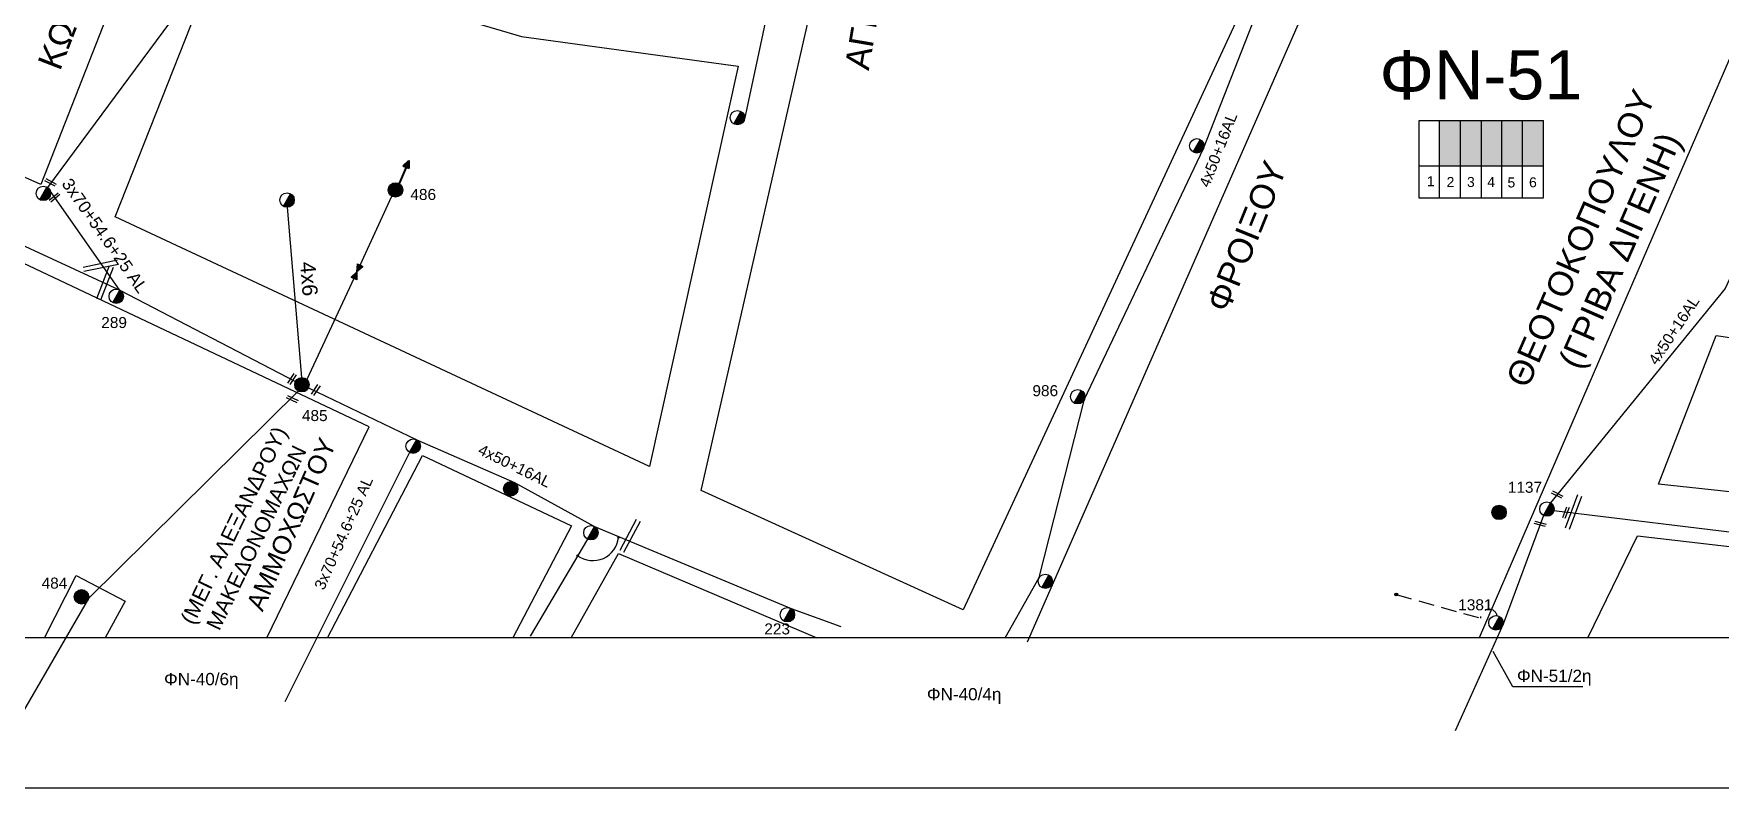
# Model space of a CAD drawing. Header units: millimetres. Extents: x 1421 to 7149, y 883 to 1925.
# Drawn here: x 5916.5 to 6191.9, y 887.4 to 1010.6 of the extents above; entities that cross this region are included whole.
import ezdxf
from ezdxf.enums import TextEntityAlignment as Align

# ---------------------------------------------------------------- set-up
doc = ezdxf.new("R2010")
doc.units = ezdxf.units.MM
doc.linetypes.add('DASHED', pattern=[19.05, 12.7, -6.35])
for name, color, linetype in [('4x6', 7, 'SYN_LINE'), ('Pillar OTE', 7, 'Continuous'), ('Άγνωστα', 7, 'Continuous'), ('Γυμνά εναέρια ΧΤ (3Φ)   4x16AL', 7, 'Continuous'), ('Γυμνά εναέρια ΧΤ και ΦΟΠ (3Φ)   4x50+16AL', 7, 'Continuous'), ('Επίτονοι', 7, 'Continuous'), ('Καλώδια ΧΤ   3x150+50CU', 7, 'DASHED'), ('Καλώδια ΧΤ   3x150AL+50CU', 7, 'DASHED'), ('Μηχανική τομή', 7, 'Continuous'), ('Στύλος Ξύλινος', 7, 'Continuous'), ('Στύλος Ξύλινος @ 1', 7, 'Continuous'), ('Στύλος ΦΜ', 7, 'Continuous'), ('Στύλος ΦΜ @ 1', 7, 'Continuous'), ('Συνδέσεις', 7, 'Continuous'), ('Συνεστραμμένα ΧΤ   3x70+54.6+25 AL', 7, 'SYN_LINE'), ('Τομή', 7, 'Continuous'), ('Υπόβαθρο ΔΕΗ', 7, 'Continuous')]:
    doc.layers.add(name, color=color, linetype=linetype)
doc.styles.add('arial', font='ARIAL.TTF')
doc.styles.get("Standard").update_dxf_attribs({"font": 'ARIAL.TTF'})
doc.linetypes.add('SYN_LINE', pattern='A,0.5,-0.0001,["/\\/\\/\\/",Standard,S=0.1,R=0,X=0,Y=-0.05],-0.25', length=0.7501)

# ---------------------------------------------------------------- blocks, each defined once
blk = doc.blocks.new('ΥΠΑΡΧΩΝ ΤΣΙΜΕΝΤΕΝΙΟΣ ΣΤΥΛΟΣ')
at = {"layer": 'Στύλος ΦΜ'}
blk.add_hatch(color=256, dxfattribs=at).paths.add_polyline_path([(-1.29, -2.28, 0.574793), (2.62, 0, 0.268822), (1.3, 2.27)])
blk.add_line((-1.29, -2.28), (1.3, 2.27), dxfattribs=at)
blk.add_circle((0, 0), 2.62, dxfattribs=at)
at = {"layer": 'Στύλος ΦΜ', "flags": 4}
for tag, p in [('ΤΥΠΟΣ', (-4.91, 3.03)), ('ΑΡΙΘΜΟΣ', (-4.68, 8.05))]:
    blk.add_attdef(tag, p, '', height=4, dxfattribs=at)
blk = doc.blocks.new('ΥΠΑΡΧΩΝ ΞΥΛΙΝΟΣ ΣΤΥΛΟΣ')
at = {"layer": 'Στύλος Ξύλινος'}
h = blk.add_hatch(color=256, dxfattribs=at)
h.paths.add_polyline_path([(-2.62, 0, 0.270008), (-1.29, -2.28), (1.3, 2.27, 0.576266)])
h.paths.add_polyline_path([(-1.29, -2.28, 0.574793), (2.62, 0, 0.268822), (1.3, 2.27)])
blk.add_line((-1.29, -2.28), (1.3, 2.27), dxfattribs=at)
blk.add_circle((0, 0), 2.62, dxfattribs=at)
at = {"layer": 'Στύλος Ξύλινος', "flags": 4}
for tag, p in [('ΑΡΙΘΜΟΣ', (-4.91, 8.6)), ('ΤΥΠΟΣ', (-4.85, 3.39))]:
    blk.add_attdef(tag, p, '', height=4, dxfattribs=at)
blk = doc.blocks.new('_ΣΥΝΔΕΣΗ')
at = {"layer": 'Συνδέσεις', "linetype": 'SYN_LINE', "ltscale": 40}
blk.add_hatch(color=256, dxfattribs=at).paths.add_polyline_path([(0.5, -0.01, 1), (-0.5, -0.01, 1)])
at = {"layer": 'Συνδέσεις'}
blk.add_circle((0, -0.01), 0.5, dxfattribs=at)
blk = doc.blocks.new('ΜΗΧΑΝΙΚΗ ΤΟΜΗ')
at = {"layer": 'Μηχανική τομή', "ltscale": 40}
for p, q in [((-3.7, 1.2), (3.9, 1.2)), ((3.9, -0.4), (-3.7, -0.4))]:
    blk.add_line(p, q, dxfattribs=at)
blk = doc.blocks.new('ΤΟΜΗ')
at = {"layer": 'Τομή', "ltscale": 40}
for p, q in [((10.9, 0.2), (-12.1, 0.2)), ((10.9, -2.6), (-12.1, -2.6))]:
    blk.add_line(p, q, dxfattribs=at)
blk = doc.blocks.new('ΕΠΙΤΟΝΟΣ')
at = {"layer": 'Επίτονοι', "lineweight": 40, "ltscale": 40}
blk.add_hatch(color=256, dxfattribs=at).paths.add_polyline_path([(-1.13, 6.47), (0, 9.1), (1.13, 6.47)])
for p, q in [((-1.13, 6.47), (0, 9.1)), ((1.13, 6.47), (-1.13, 6.47)), ((-1.13, 6.47), (0, 6.47)), ((0, 9.1), (1.13, 6.47)), ((0, 6.47), (0, 0))]:
    blk.add_line(p, q, dxfattribs=at)

msp = doc.modelspace()

# ---------------------------------------------------------------- hatches: boundary and pattern name
at = {"layer": 'Επίτονοι', "lineweight": -3, "ltscale": 40}
for points in [[(5970.26, 972.56), (5969.27, 971.73), (5969.36, 973.02)], [(5968.34, 970.84), (5969.27, 971.73), (5969.28, 970.44)]]:
    msp.add_hatch(color=256, dxfattribs=at).paths.add_polyline_path(points)
at = {"layer": 'Καλώδια ΧΤ   3x150+50CU', "linetype": 'DASHED', "lineweight": -3, "ltscale": 0.2}
h = msp.add_hatch(color=5, dxfattribs=at)
h.dxf.hatch_style = 1
h.paths.add_polyline_path([(6149.52, 996.42), (6146.1, 996.42), (6146.1, 989.06), (6149.52, 989.06)])
h = msp.add_hatch(color=2, dxfattribs=at)
h.dxf.hatch_style = 1
h.paths.add_polyline_path([(6156.36, 996.43), (6152.96, 996.43), (6152.96, 989.05), (6156.36, 989.05)])
at = {"layer": 'Καλώδια ΧΤ   3x150AL+50CU', "linetype": 'DASHED', "lineweight": -3, "ltscale": 0.2}
h = msp.add_hatch(color=6, dxfattribs=at)
h.dxf.hatch_style = 1
h.paths.add_polyline_path([(6152.96, 996.42), (6149.52, 996.42), (6149.52, 989.06), (6152.96, 989.05)])
h = msp.add_hatch(color=30, dxfattribs=at)
h.dxf.hatch_style = 1
h.paths.add_polyline_path([(6159.66, 996.42), (6156.26, 996.42), (6156.26, 989.05), (6159.66, 989.04)])
h = msp.add_hatch(color=85, dxfattribs=at)
h.dxf.hatch_style = 1
h.paths.add_polyline_path([(6163.04, 996.42), (6159.65, 996.42), (6159.64, 989.05), (6163.04, 989.04)])

# ---------------------------------------------------------------- linework, layer by layer
at = {"lineweight": -3, "ltscale": 0.1}
for points in [[(4932.72, 1917.4), (7149.36, 1917.4), (7149.36, 887.4), (4932.72, 887.4)], [(5038.25, 1899.55), (6989.1, 1899.55), (6989.1, 911.99), (5038.25, 911.99)]]:
    msp.add_lwpolyline(points, close=True, dxfattribs=at)
at = {"layer": '4x6', "color": 27, "lineweight": -3, "ltscale": 20}
msp.add_lwpolyline([(5960.29, 954.47), (5957.98, 982.28)], dxfattribs=at)
at = {"layer": 'Pillar OTE', "lineweight": -3, "ltscale": 40}
for points in [[(6142.75, 983.78), (6142.75, 996.42), (6163.04, 996.42)], [(6146.08, 983.78), (6146.08, 996.42)], [(6149.52, 983.78), (6149.52, 996.42)], [(6152.96, 983.77), (6152.96, 996.42)], [(6156.26, 983.77), (6156.26, 996.42)], [(6159.64, 983.77), (6159.65, 996.42)], [(6163.04, 983.88), (6163.04, 996.42)], [(6142.75, 989.06), (6163.04, 989.04)], [(6163.04, 983.75), (6163.04, 983.75), (6142.75, 983.78)]]:
    msp.add_lwpolyline(points, dxfattribs=at)
at = {"layer": 'Άγνωστα', "lineweight": -3, "ltscale": 0.1}
for p, q in [((6158.03, 903.98), (6154.84, 909.73)), ((6169.51, 903.98), (6158.03, 903.98))]:
    msp.add_line(p, q, dxfattribs=at)
at = {"layer": 'Άγνωστα', "color": 5, "linetype": 'DASHED', "lineweight": -3, "ltscale": 0.2}
msp.add_lwpolyline([(6139.02, 919.04), (6152.78, 915.17, -0.907423), (6155.5, 915.58)], format="xyb", dxfattribs=at)
at = {"layer": 'Γυμνά εναέρια ΧΤ (3Φ)   4x16AL', "color": 5, "linetype": 'SYN_LINE', "lineweight": -3, "ltscale": 20}
msp.add_lwpolyline([(6006.92, 928.1), (5997.57, 912.21)], dxfattribs=at)
at = {"layer": 'Γυμνά εναέρια ΧΤ και ΦΟΠ (3Φ)   4x50+16AL', "color": 27, "lineweight": -3, "ltscale": 0.2}
msp.add_line((6221.48, 925.77), (6164.76, 932.7), dxfattribs=at)
at = {"layer": 'Γυμνά εναέρια ΧΤ και ΦΟΠ (3Φ)   4x50+16AL', "color": 5, "lineweight": -3, "ltscale": 0.2}
for points in [[(6075.14, 911.99), (6080.7, 921.79), (6088.1, 950.91), (6107.55, 991.89), (6122.84, 1030.89), (6124.61, 1038.82)], [(6200.79, 986.44), (6192.72, 969.01), (6164.21, 934.01)], [(6163.04, 931.96), (6156.45, 914.2), (6148.62, 896.8)], [(6008.09, 930.15), (6040.18, 916.76), (6048.32, 913.83)]]:
    msp.add_lwpolyline(points, dxfattribs=at)
at = {"layer": 'Γυμνά εναέρια ΧΤ και ΦΟΠ (3Φ)   4x50+16AL', "color": 85, "lineweight": -3, "ltscale": 0.2}
msp.add_lwpolyline([(5858.01, 1001.03), (5890.99, 987.02), (5930.49, 968.8)], dxfattribs=at)
at = {"layer": 'Γυμνά εναέρια ΧΤ και ΦΟΠ (3Φ)   4x50+16AL', "color": 27, "lineweight": -3, "ltscale": 0.2}
for points in [[(5930.59, 968.74), (5959.27, 953.84)], [(5959.74, 952.27), (5925.47, 918.4), (5910.55, 892.71)], [(5961.38, 952.79), (5979.06, 944.29), (5995, 937.31), (6008.09, 930.15)]]:
    msp.add_lwpolyline(points, dxfattribs=at)
at = {"layer": 'Επίτονοι', "lineweight": -3, "ltscale": 40}
for p, q in [((5969.81, 972.79), (5975.01, 984.08)), ((5969.27, 971.73), (5969.36, 973.02)), ((5970.26, 972.56), (5969.27, 971.73)), ((5969.36, 973.02), (5970.26, 972.56)), ((5970.26, 972.56), (5969.81, 972.79)), ((5968.81, 970.64), (5961.13, 954.14)), ((5968.34, 970.84), (5969.27, 971.73)), ((5969.28, 970.44), (5968.34, 970.84)), ((5968.34, 970.84), (5968.81, 970.64)), ((5969.27, 971.73), (5969.28, 970.44))]:
    msp.add_line(p, q, dxfattribs=at)
at = {"layer": 'Συνεστραμμένα ΧΤ   3x70+54.6+25 AL', "color": 2, "lineweight": -3, "ltscale": 20}
for points in [[(5962.76, 1068.45), (5951.4, 1042.79), (5939.76, 1013.88), (5918.79, 985.49), (5930.49, 968.8)], [(6043.23, 1053.13), (6038.59, 1024.66), (6032.58, 996.65)]]:
    msp.add_lwpolyline(points, dxfattribs=at)
at = {"layer": 'Συνεστραμμένα ΧΤ   3x70+54.6+25 AL', "color": 27, "lineweight": -3, "ltscale": 20}
msp.add_lwpolyline([(5977.9, 942.24), (5957.54, 901.53)], dxfattribs=at)
at = {"layer": 'Υπόβαθρο ΔΕΗ', "lineweight": -3, "ltscale": 0.2}
for points in [[(5917.7, 985.96), (5803.44, 1036.88), (5805.09, 1040.91), (5929.96, 1074.63), (5950.73, 1070.23), (5917.7, 985.96)], [(6087.07, 1029.37), (6115.23, 1017.74), (6068.31, 916.54), (6025.53, 936.01), (6051.69, 1050.88), (6123.44, 1039.3), (6117.06, 1022.9), (6089.32, 1034.64)], [(6078.81, 911.29), (6133.86, 1036.99), (6201.42, 1025.05), (6152.55, 911.99)], [(5954.59, 911.99), (5971.28, 946.44), (5864.2, 997.05), (5842.84, 949.59)], [(6407.06, 912.66), (6313.73, 933.02), (6300.7, 924.27), (6181.82, 937.03), (6191.24, 961.35), (6419.13, 928.11), (6407.06, 912.66)], [(5964.5, 911.99), (5979.98, 941.71), (6004.33, 930.23), (5994.73, 911.99)], [(6170.3, 911.99), (6178.42, 928.64), (6304.08, 914.01), (6315.65, 922.24), (6369.03, 911.99)], [(6004.27, 911.99), (6012.02, 925.74), (6044.37, 911.99)], [(5918.27, 911.99), (5923.46, 922.14), (5931.44, 917.96), (5928.18, 911.99)]]:
    msp.add_lwpolyline(points, dxfattribs=at)
msp.add_lwpolyline([(6017.08, 939.95), (5929.83, 980.68), (5948.84, 1028.93), (5961.26, 1020.49), (5996.16, 1010.18), (6031.54, 1005.3)], close=True, dxfattribs=at)
at = {"layer": 'Υπόβαθρο ΔΕΗ', "lineweight": -3}
msp.add_arc((6007.81, 928.8), 4.23, 234.2284, 353.9796, dxfattribs=at)

# ---------------------------------------------------------------- block references
at = {"layer": 'Επίτονοι', "lineweight": -3, "xscale": 0.449999999999818, "yscale": 0.449999999999818, "zscale": 0.449999999999818, "rotation": 336.9561148594649}
msp.add_blockref('ΕΠΙΤΟΝΟΣ', (5976.17, 986.13), dxfattribs=at)
at = {"layer": 'Μηχανική τομή', "lineweight": -3}
for p, xscale, yscale, zscale, rotation in [((5919.19, 986.24), 0.2499999999990288, 0.2499999999990288, 0.2499999999990288, 331.7410573896387), ((5919.94, 983.78), 0.2499999999991138, 0.2499999999991138, 0.2499999999991138, 39.92481875749262), ((5958.76, 954.15), 0.2499999999986643, 0.2499999999986643, 0.2499999999986643, 56.13743911202577), ((5962.64, 952.35), 0.2499999999986643, 0.2499999999986643, 0.2499999999986643, 56.13743911202577), ((5958.68, 950.87), 0.2499999999988231, 0.2499999999988231, 0.2499999999988231, 334.4409479598078), ((6165.37, 935.43), 0.2500000000002099, 0.2500000000002099, 0.2500000000002099, 153.8079581417722), ((6162.56, 930.66), 0.250000000000051, 0.250000000000051, 0.250000000000051, 164.2775922749326), ((6166.65, 932.47), 0.2500000000002229, 0.2500000000002229, 0.2500000000002229, 248.4467090581276)]:
    msp.add_blockref('ΜΗΧΑΝΙΚΗ ΤΟΜΗ', p, dxfattribs=dict(at, xscale=xscale, yscale=yscale, zscale=zscale, rotation=rotation))
at = {"layer": 'Στύλος Ξύλινος @ 1', "lineweight": -3, "ltscale": 40}
ref = msp.add_blockref('ΥΠΑΡΧΩΝ ΞΥΛΙΝΟΣ ΣΤΥΛΟΣ', (5975.59, 985.1), dxfattribs=dict(at, xscale=0.4499999999998181, yscale=0.4499999999998181, zscale=0.4499999999998181))
ref.add_attrib('ΑΡΙΘΜΟΣ', '486', (5978.02, 983.46), dxfattribs={"layer": 'Στύλος Ξύλινος', "height": 1.8, "flags": 4})
ref = msp.add_blockref('ΥΠΑΡΧΩΝ ΞΥΛΙΝΟΣ ΣΤΥΛΟΣ', (5960.32, 953.29), dxfattribs=dict(at, xscale=0.4499999999998181, yscale=0.4499999999998181, zscale=0.4499999999998181))
ref.add_attrib('ΑΡΙΘΜΟΣ', '485', (5960.31, 947.36), dxfattribs={"layer": 'Στύλος Ξύλινος', "height": 1.8, "flags": 4})
at = {"layer": 'Στύλος Ξύλινος @ 1', "lineweight": -3, "ltscale": 40, "xscale": 0.4499999999998181, "yscale": 0.4499999999998181, "zscale": 0.4499999999998181}
for p in [(5994.41, 936.29), (6155.8, 932.45)]:
    msp.add_blockref('ΥΠΑΡΧΩΝ ΞΥΛΙΝΟΣ ΣΤΥΛΟΣ', p, dxfattribs=at)
at = {"layer": 'Στύλος Ξύλινος @ 1', "lineweight": -3, "ltscale": 40}
ref = msp.add_blockref('ΥΠΑΡΧΩΝ ΞΥΛΙΝΟΣ ΣΤΥΛΟΣ', (5924.32, 918.66), dxfattribs=dict(at, xscale=0.4499999999998181, yscale=0.4499999999998181, zscale=0.4499999999998181))
ref.add_attrib('ΑΡΙΘΜΟΣ', '484', (5917.8, 920), dxfattribs={"layer": 'Στύλος Ξύλινος', "height": 1.8, "flags": 4})
at = {"layer": 'Στύλος ΦΜ @ 1', "lineweight": -3, "ltscale": 40, "xscale": 0.4499999999998181, "yscale": 0.4499999999998181, "zscale": 0.4499999999998181}
for p in [(6031.42, 996.9), (6106.45, 992.3), (5918.09, 984.54), (5957.88, 983.45), (5978.48, 943.26), (6007.5, 929.13), (6081.71, 921.19)]:
    msp.add_blockref('ΥΠΑΡΧΩΝ ΤΣΙΜΕΝΤΕΝΙΟΣ ΣΤΥΛΟΣ', p, dxfattribs=at)
at = {"layer": 'Στύλος ΦΜ @ 1', "lineweight": -3, "ltscale": 40}
ref = msp.add_blockref('ΥΠΑΡΧΩΝ ΤΣΙΜΕΝΤΕΝΙΟΣ ΣΤΥΛΟΣ', (5929.99, 967.73), dxfattribs=dict(at, xscale=0.4499999999998181, yscale=0.4499999999998181, zscale=0.4499999999998181))
ref.add_attrib('ΑΡΙΘΜΟΣ', '289', (5927.54, 962.55), dxfattribs={"layer": 'Στύλος ΦΜ', "height": 1.8, "flags": 4})
ref = msp.add_blockref('ΥΠΑΡΧΩΝ ΤΣΙΜΕΝΤΕΝΙΟΣ ΣΤΥΛΟΣ', (6087, 951.34), dxfattribs=dict(at, xscale=0.4499999999998181, yscale=0.4499999999998181, zscale=0.4499999999998181))
ref.add_attrib('ΑΡΙΘΜΟΣ', '986', (6079.6, 951.42), dxfattribs={"layer": 'Στύλος ΦΜ', "height": 1.8, "flags": 4})
ref = msp.add_blockref('ΥΠΑΡΧΩΝ ΤΣΙΜΕΝΤΕΝΙΟΣ ΣΤΥΛΟΣ', (6163.62, 932.99), dxfattribs=dict(at, xscale=0.4499999999998181, yscale=0.4499999999998181, zscale=0.4499999999998181))
ref.add_attrib('ΑΡΙΘΜΟΣ', '1137', (6157.23, 935.65), dxfattribs={"layer": 'Στύλος ΦΜ', "height": 1.8, "flags": 4})
ref = msp.add_blockref('ΥΠΑΡΧΩΝ ΤΣΙΜΕΝΤΕΝΙΟΣ ΣΤΥΛΟΣ', (6155.29, 914.42), dxfattribs=dict(at, xscale=0.4499999999998181, yscale=0.4499999999998181, zscale=0.4499999999998181))
ref.add_attrib('ΑΡΙΘΜΟΣ', '1381', (6149.14, 916.46), dxfattribs={"layer": 'Στύλος ΦΜ', "height": 1.8, "flags": 4})
ref = msp.add_blockref('ΥΠΑΡΧΩΝ ΤΣΙΜΕΝΤΕΝΙΟΣ ΣΤΥΛΟΣ', (6039.59, 915.74), dxfattribs=dict(at, xscale=0.4499999999998181, yscale=0.4499999999998181, zscale=0.4499999999998181))
ref.add_attrib('ΑΡΙΘΜΟΣ', '223', (6035.82, 912.52), dxfattribs={"layer": 'Στύλος ΦΜ', "height": 1.8, "flags": 4})
at = {"layer": 'Συνδέσεις', "lineweight": -3}
for p, xscale, yscale, zscale in [((6012.02, 928.36), 0.25, 0.25, 0.25), ((6005.34, 925.37), 0.25, 0.25, 0.25), ((6139.02, 919.04), 0.4777242751392805, 0.4777242751392805, 0.4777242751392805)]:
    msp.add_blockref('_ΣΥΝΔΕΣΗ', p, dxfattribs=dict(at, xscale=xscale, yscale=yscale, zscale=zscale))
at = {"layer": 'Τομή', "lineweight": -3}
for p, xscale, yscale, zscale, rotation in [((5927.54, 973.01), 0.2499999999986624, 0.2499999999986624, 0.2499999999986624, 11.81819376356476), ((5927.91, 970.15), 0.2499999999986624, 0.2499999999986624, 0.2499999999986624, 68.95123071760251), ((6168.23, 932.28), 0.2500000000000759, 0.2500000000000759, 0.2500000000000759, 249.6541817393043), ((6013.68, 928.86), 0.2499999999986335, 0.2499999999986335, 0.2499999999986335, 62.07529591699989)]:
    msp.add_blockref('ΤΟΜΗ', p, dxfattribs=dict(at, xscale=xscale, yscale=yscale, zscale=zscale, rotation=rotation))

# ---------------------------------------------------------------- texts
at = {"lineweight": -3, "ltscale": 40, "width": 64.8866, "attachment_point": 1, "style": 'arial'}
for s, insert, char_height, rotation in [('ΚΩΝΣΤ/ΠΟΛΕΩΣ', (5917.06, 1005.83), 4, 68.8376), ('ΑΓΙΑΣ', (6048.93, 1005.16), 4, 80.3935), ('ΘΕΟΤΟΚΟΠΟΥΛΟΥ\\P    (ΓΡΙΒΑ ΔΙΓΕΝΗ)', (6156.81, 954.12), 4, 66.3015), ('ΦΡΟΙΞΟΥ', (6107.83, 966.33), 4, 67.9127), ('(ΜΕΓ. ΑΛΕΞΑΝΔΡΟΥ)\\P ΜΑΚΕΔΟΝΟΜΑΧΩΝ', (5940.39, 915.01), 2.5, 64.1643), ('ΑΜΜΟΧΩΣΤΟΥ', (5951.13, 917.29), 3, 66.3529)]:
    msp.add_mtext(s, dxfattribs=dict(at, insert=insert, char_height=char_height, rotation=rotation))
at = {"lineweight": -3, "ltscale": 30, "char_height": 1.63, "width": 11.2573, "attachment_point": 1}
for s, insert in [('1', (6144, 987.34)), ('2', (6147.24, 987.21)), ('3', (6150.57, 987.21)), ('4', (6153.87, 987.21)), ('5', (6157.18, 987.13)), ('6', (6160.7, 987.16))]:
    msp.add_mtext(s, dxfattribs=dict(at, insert=insert))
at = {"layer": 'Άγνωστα', "lineweight": -3, "ltscale": 0.1}
for s, height, rotation, p in [('4x50+16AL', 1.8, 68.597, (6109.93, 991.65)), ('3x70+54.6+25 AL', 2, 305.0156, (5928.13, 977.64)), ('4x6', 2.5, 274.7414, (5961.46, 970.58)), ('4x50+16AL', 1.8, 56.4214, (6184.35, 962.18)), ('4x50+16AL', 1.8, 333.9686, (5995.05, 940.05)), ('3x70+54.6+25 AL', 1.8, 66.0124, (5967.11, 929.07))]:
    msp.add_text(s, height=height, rotation=rotation, dxfattribs=at).set_placement(p, align=Align.MIDDLE_CENTER)
at = {"layer": 'Άγνωστα', "lineweight": -3, "ltscale": 0.1, "char_height": 2, "width": 6.1629, "attachment_point": 1}
for s, insert in [('ΦN-40/6η', (5937.8, 906.23)), ('ΦN-51/2η', (6158.73, 906.76)), ('ΦN-40/4η', (6062.37, 903.76))]:
    msp.add_mtext(s, dxfattribs=dict(at, insert=insert))
at = {"layer": 'Υπόβαθρο ΔΕΗ', "lineweight": -3, "insert": (6136.27, 1007.88), "char_height": 8, "width": 84.6573, "attachment_point": 1}
msp.add_mtext('ΦN-51', dxfattribs=at)

doc.saveas('drawing.dxf')
